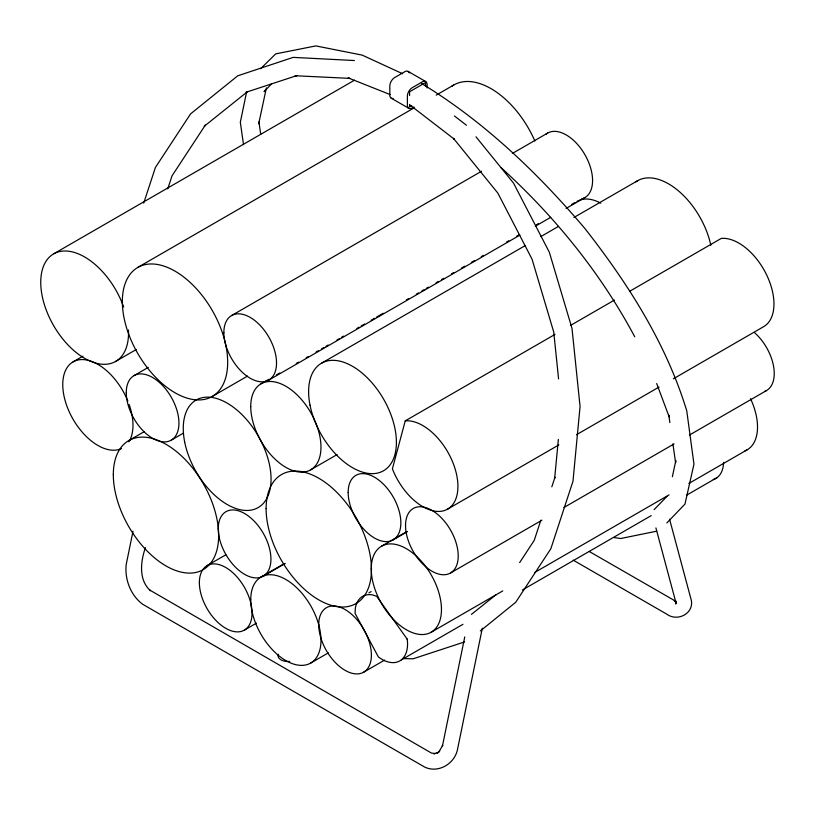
<?xml version="1.0" encoding="UTF-8"?>
<svg xmlns="http://www.w3.org/2000/svg" width="815" height="815" viewBox="0 0 815 815"><rect width="100%" height="100%" fill="white"/><g stroke="black" fill="none" stroke-linecap="round" stroke-linejoin="round"><path stroke-width="1.22" d="M558.367 439.366L554.679 478.252L554.944 477.305L551.816 486.82M133.018 531.197L126.193 564.571C124.614 579.384 130.573 595.225 142.645 604.251L424.35 766.884C437.91 773.802 454.648 763.92 457.49 749.505L482.307 628.212M145.416 547.639C140.638 561.392 138.367 579.791 150.378 590.702L149.685 590.029L431.339 752.999L435.067 753.61L433.651 753.712L438.317 752.469L437.044 753.08L439.733 751.023L438.847 752L442.647 745.348L442.402 746.234L464.764 636.923M675.706 603.477L675.951 602.336L675.747 604.058L675.635 601.205L589.286 551.5M246.578 92.105L240.323 122.26L243.512 144.581M258.701 123.819L266.383 87.888M672.375 476.704L675.818 460.597L675.584 462.604L672.905 443.869M405.249 420.856L392.392 468.829A49.664 28.668 60 0 0 440.365 511.362A49.664 28.668 60 0 0 453.211 463.399A49.664 28.668 60 0 0 405.249 420.856L555.005 334.395M143.715 203.098L155.431 167.432L190.557 113.906L237.736 75.805L293.196 57.376L354.403 60.534M167.737 188.907L172.036 175.826L205.309 125.113L204.259 126.264L247.689 91.494M540.875 520.143L534.232 540.376L519.675 562.554M675.421 603.508L676.012 602.764M265.507 89.894L264.08 91.575L271.823 83.619M260.657 68.674L275.704 53.882L315.812 45.905L362.186 55.114L402.59 73.727M654.099 509.64L666.996 496.376M666.823 522.975L684.967 504.098L693.962 464.163L686.76 410.862C666.242 343.461 628.059 283.6 584.915 228.526C537.594 172.77 484.232 121.69 421.549 83.466M471.406 614.428L496.08 594.665M480.31 630.953L515.712 602.285L550.838 548.76L572.986 481.227L580.066 406.491L571.998 328.384L549.32 252.212L513.572 183.171L476.001 136.828M53.851 253.75L354.484 80.186M411.707 105.746L409.578 106.969L409.578 104.442M413.959 106.969L411.769 108.242A6.989 4.034 -60 0 1 407.378 105.706L407.378 95.569A6.989 4.034 -60 0 1 411.769 87.969L422.74 81.632A6.989 4.034 -60 0 1 427.131 84.169L427.131 87.969M137.766 267.432L414.163 107.855M436.188 95.141L453.812 84.974M73.044 361.891L82.957 356.175M115.435 361.554L136.35 349.472M231.572 315.568L481.543 171.242M512.38 153.444L547.619 133.1M133.976 375.644L148.289 367.382M128.739 440.599L144.163 431.695M212.257 396.457L247.495 376.112M261.024 383.804L268.736 379.352M276.438 374.9L279.749 372.995M296.263 363.459L298.463 362.186M306.175 357.734L308.376 356.471M316.088 352.019L318.288 350.745M321.589 348.84L323.789 347.567M326 346.294L328.201 345.02M337.013 339.937L339.213 338.663M341.414 337.39L343.614 336.126M356.827 328.496L359.028 327.223M361.239 325.949L364.539 324.044M371.141 320.224L374.452 318.319M376.652 317.045L383.254 313.235M406.379 299.879L408.59 298.616M416.292 294.164L418.492 292.891M421.803 290.986L424.004 289.712M426.204 288.439L428.405 287.165M436.117 282.713L438.317 281.45M441.618 279.535L443.829 278.272M451.53 273.82L453.731 272.546M461.443 268.094L464.744 266.189M471.355 262.369L474.656 260.464M481.268 256.654L483.468 255.38M506.594 242.024L508.794 240.761M516.506 236.309L518.707 235.036M536.321 224.859L538.521 223.595M571.559 204.514L574.87 202.609M268.818 380.075L519.889 235.117M535.312 226.224L550.726 217.32M566.14 208.416L584.864 197.607M171.221 440.151L183.334 433.162M321.721 363.093L525.441 245.478M540.865 236.574L558.479 226.407M573.892 217.503L637.768 180.624M310.688 469.817L337.115 454.566M570.429 325.491L614.469 300.063M629.893 291.159L721.285 238.398A49.664 28.668 60 0 1 766.701 275.042A49.664 28.668 60 0 1 763.675 326.652L673.373 378.792M207.081 565.62L225.806 554.811M261.024 577.04L284.15 563.685M263.225 576.185L285.24 563.471M381.522 546.213L406.848 531.584M393.125 539.887L407.439 531.614M447.629 509.12L558.856 444.909M576.47 434.731L659.06 387.054M244.337 630.138L256.45 623.139M368.91 592.862L371.11 591.588M450.491 573.006L541.894 520.235M563.919 507.521L674.036 443.941M689.449 435.037L766.538 390.538M310.688 663.053L328.302 652.886M431.186 632.226L502.763 590.906M534.701 572.466L669.044 494.899M688.869 483.458L747.223 449.758M363.684 672.181L384.599 660.099M401.255 659.936L462.92 624.331M522.384 589.999L651.226 515.62M686.454 495.276L717.292 477.468M246.161 92.227L296.833 75.601L295.122 75.734L349.686 78.372L348.148 77.883L390.171 94.571M464.611 641.904L413.073 658.815L402.539 658.52M656.696 531.176L620.786 538.511L613.827 537.533M675.961 601.226L674.362 600.706L675.737 601.175L675.951 602.703L655.912 527.926M408.152 71.414L425.715 81.551M391.241 98.177L408.794 108.314M573.24 560.16L666.67 614.102C678.009 622.538 695.766 612.534 690.733 598.159L669.573 519.216M454.403 115.954L466.425 125.215M410.047 105.094L454.261 139.141L453.476 138.377L497.843 193.094L532.032 259.15L553.731 332.021L558.581 378.894M501.133 167.717C554.445 216.087 600.849 273.127 634.732 336.789M407.357 639.378L376.632 596.274L372.435 594.879A37.246 21.506 60 0 0 355.33 608.133L355.085 613.379L378.405 657.012L383.295 660.14A37.246 21.506 60 0 0 407.48 641.395L407.082 638.991M656.666 383.508L669.156 416.832L668.799 415.151L669.869 422.639M258.936 121.802L260.719 134.292M425.542 86.349L425.542 82.549L409.578 91.769L409.578 95.569M121.608 448.484A49.664 28.668 60 0 1 70.508 414.499A49.664 28.668 60 0 1 77.69 360.067A49.664 28.668 60 0 1 127.863 401.112M129.157 404.546A49.664 28.668 60 0 1 128.913 441.781M723.588 462.38A37.246 21.506 60 0 1 713.288 479.546M750.513 398.688A49.664 28.668 60 0 1 744.971 450.848M128.464 330.055A62.072 35.84 60 0 1 70.548 347.516A62.072 35.84 60 0 1 51.386 255.37A62.072 35.84 60 0 1 123.666 306.98M754.731 332.846A37.246 21.506 60 0 1 773.669 366.832A37.246 21.506 60 0 1 764.49 391.485M577.071 201.336A49.664 28.668 60 0 1 600.757 203.159M545.775 134.393A37.246 21.506 60 0 1 585.343 155.451A37.246 21.506 60 0 1 581.716 198.901M635.792 181.877A62.072 35.84 60 0 1 678.447 190.863A62.072 35.84 60 0 1 710.812 245.223M451.714 86.329A74.491 43.012 60 0 1 534.864 140.995M393.125 98.452A6.989 4.034 -60 0 1 389.825 95.569L389.825 85.432A6.989 4.034 -60 0 1 394.216 77.833L405.187 71.496A6.989 4.034 -60 0 1 409.334 72.912M289.753 661.444A9.963 5.756 0 0 1 278.394 654.292M126.264 392.687A37.246 21.506 60 0 0 165.771 441.842A37.246 21.506 60 0 0 165.771 389.163A37.246 21.506 60 0 0 126.264 392.687M218.257 528.721A37.246 21.506 60 0 0 257.764 577.866A37.246 21.506 60 0 0 257.764 525.196A37.246 21.506 60 0 0 218.257 528.721M250.745 599.779A49.664 28.668 60 0 0 303.414 665.305A49.664 28.668 60 0 0 303.414 595.072A49.664 28.668 60 0 0 250.745 599.779M199.369 582.674A37.246 21.506 60 0 0 238.876 631.819A37.246 21.506 60 0 0 238.876 579.149A37.246 21.506 60 0 0 199.369 582.674M371.243 568.941A49.664 28.668 60 0 0 423.912 634.467A49.664 28.668 60 0 0 423.912 564.245A49.664 28.668 60 0 0 371.243 568.941M184.669 441.995A62.072 35.84 60 0 0 257.947 507.704A62.072 35.84 60 0 0 238.866 411.707A62.072 35.84 60 0 0 184.669 441.995M405.534 525.543A37.246 21.506 60 0 0 445.041 574.687A37.246 21.506 60 0 0 445.041 522.008A37.246 21.506 60 0 0 405.534 525.543M318.726 624.718A37.246 21.506 60 0 0 358.223 673.862A37.246 21.506 60 0 0 358.223 621.193A37.246 21.506 60 0 0 318.726 624.718M250.745 406.542A49.664 28.668 60 0 0 303.414 472.068A49.664 28.668 60 0 0 303.414 401.836A49.664 28.668 60 0 0 250.745 406.542M348.168 492.423A37.246 21.506 60 0 0 387.675 541.567A37.246 21.506 60 0 0 387.675 488.888A37.246 21.506 60 0 0 348.168 492.423M223.86 332.612A37.246 21.506 60 0 0 263.367 381.756A37.246 21.506 60 0 0 263.367 329.087A37.246 21.506 60 0 0 223.86 332.612M113.316 474.697A74.491 43.012 60 0 0 192.33 572.986A74.491 43.012 60 0 0 192.33 467.637A74.491 43.012 60 0 0 113.316 474.697M266.108 508.631A74.491 43.012 60 0 0 345.112 606.92A74.491 43.012 60 0 0 345.112 501.571A74.491 43.012 60 0 0 266.108 508.631M310.016 405.187A62.072 35.84 60 0 0 383.295 470.897A62.072 35.84 60 0 0 364.213 374.9A62.072 35.84 60 0 0 310.016 405.187M122.342 301.54A74.491 43.012 60 0 0 201.346 399.829A74.491 43.012 60 0 0 201.346 294.48A74.491 43.012 60 0 0 122.342 301.54"/></g></svg>
